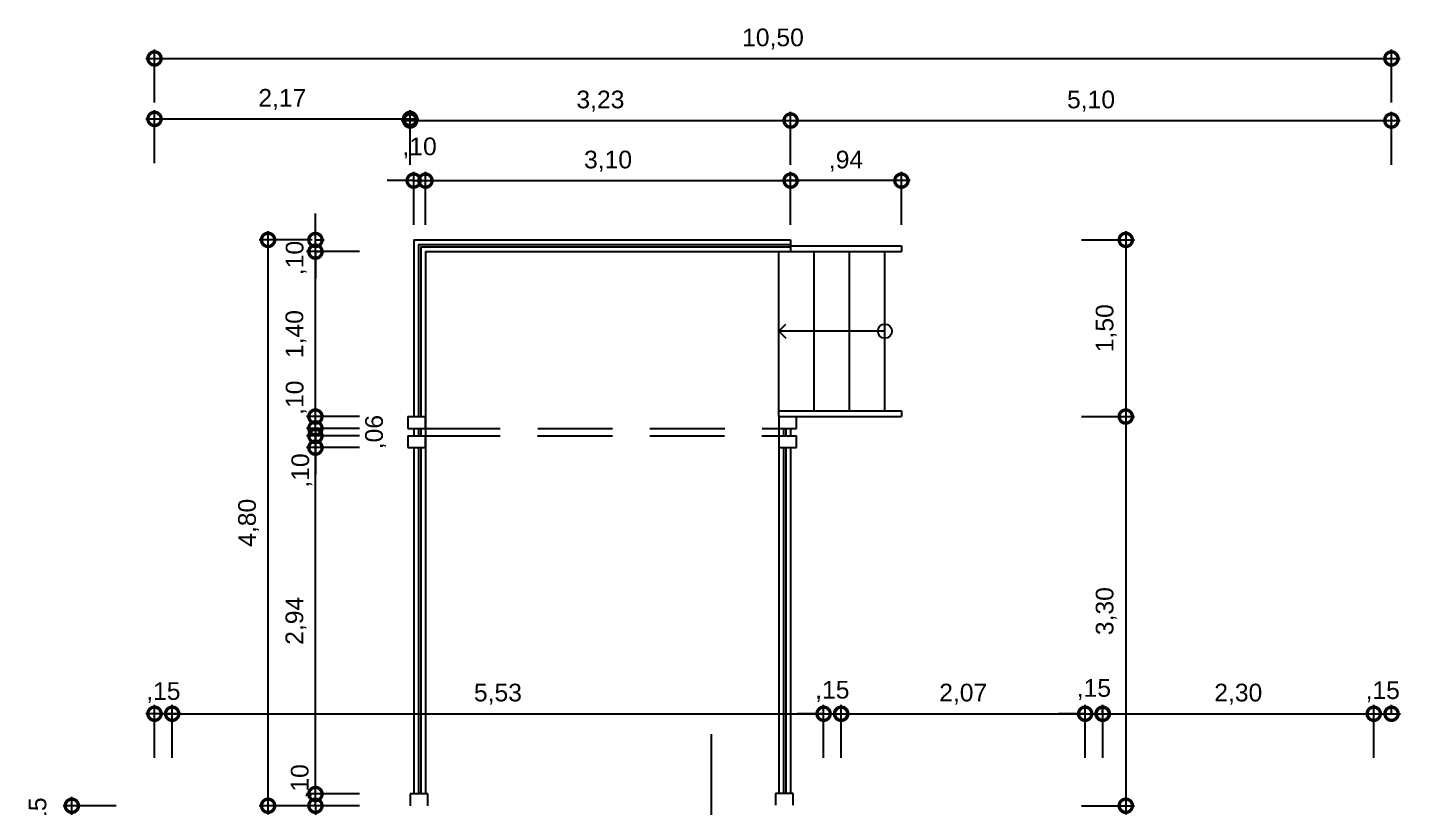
# Model space of a CAD drawing. Header units: metres. Extents: x 6220 to 6377, y 4091 to 4165.
# Drawn here: x 6222.38 to 6234.05, y 4130.51 to 4137.12 of the extents above; entities that cross this region are included whole.
import ezdxf

# ---------------------------------------------------------------- set-up
doc = ezdxf.new("R2010")
doc.units = ezdxf.units.M
doc.header["$LTSCALE"] = 0.05
doc.linetypes.add('DASHED', pattern=[19.05, 12.7, -6.35])
for name, color, linetype in [('0 @ 1', 7, 'Continuous'), ('FINA', 1, 'Continuous'), ('PROJEÇÃO INFERIOR', 1, 'DASHED'), ('SECÇÃO', 3, 'Continuous'), ('SIMB_01', 1, 'Continuous')]:
    doc.layers.add(name, color=color, linetype=linetype)
doc.layers.add('COTA AZUL', color=5, linetype='Continuous', lineweight=25, true_color=0x0000ff)
doc.styles.add('arial', font='arial.ttf')
doc.styles.add('cota', font='arial.ttf')
doc.dimstyles.new('Info 01 - annot', dxfattribs={"dimtxt": 2, "dimasz": 3, "dimexe": 1, "dimexo": 1, "dimgap": 1, "dimtad": 1, "dimzin": 4, "dimtxsty": 'arial', "dimblk": 'DOTSMALL', "dimcen": 2, "dimdle": 1, "dimclrd": 256, "dimclre": 256, "dimclrt": 1, "dimazin": 2, "dimtfac": 0.09, "dimtmove": 2, "dimatfit": 2, "dimfxl": 5, "dimfxlon": 1, "dimtolj": 1, "dimtzin": 4, "dimlwd": -1, "dimarcsym": 1})

# ---------------------------------------------------------------- blocks, each defined once
blk = doc.blocks.new('_DotSmall')
at = {"color": 0, "linetype": 'ByBlock', "const_width": 0.5}
blk.add_lwpolyline([(-0.0625, 0, 1), (0.0625, 0, 1)], format="xyb", close=True, dxfattribs=at)
blk = doc.blocks.new('*D29')
at = {"layer": 'COTA AZUL', "transparency": 16777216}
blk.add_line((6234.63, 4128.587), (6234.63, 4130.587), dxfattribs=at)
at = {"layer": 'COTA AZUL', "lineweight": -2, "transparency": 16777216}
for p, q in [((6234.255, 4130.512), (6234.705, 4130.512)), ((6234.255, 4128.662), (6234.705, 4128.662))]:
    blk.add_line(p, q, dxfattribs=at)
at = {"layer": 'Defpoints', "color": 0, "transparency": 16777216}
for p in [(6233.96, 4130.512), (6234.63, 4130.512), (6233.81, 4128.662)]:
    blk.add_point(p, dxfattribs=at)
at = {"layer": 'COTA AZUL', "transparency": 16777216, "xscale": 0.225, "yscale": 0.225, "zscale": 0.225}
for p, rotation in [((6234.63, 4130.512), 90), ((6234.63, 4128.662), 270)]:
    blk.add_blockref('_DotSmall', p, dxfattribs=dict(at, rotation=rotation))
at = {"layer": 'COTA AZUL', "color": 1, "transparency": 16777216, "insert": (6234.465, 4129.587), "char_height": 0.15, "attachment_point": 5, "rotation": 90, "style": 'arial'}
blk.add_mtext('\\A1;1,85', dxfattribs=at)
blk = doc.blocks.new('*D31')
at = {"layer": 'COTA AZUL', "transparency": 16777216}
blk.add_line((6235.081, 4130.587), (6235.081, 4125.037), dxfattribs=at)
at = {"layer": 'COTA AZUL', "lineweight": -2, "transparency": 16777216}
for p, q in [((6234.706, 4130.512), (6235.156, 4130.512)), ((6234.706, 4125.112), (6235.156, 4125.112))]:
    blk.add_line(p, q, dxfattribs=at)
at = {"layer": 'Defpoints', "color": 0, "transparency": 16777216}
for p in [(6233.96, 4130.512), (6230.76, 4125.112), (6235.081, 4125.112)]:
    blk.add_point(p, dxfattribs=at)
at = {"layer": 'COTA AZUL', "transparency": 16777216, "xscale": 0.225, "yscale": 0.225, "zscale": 0.225}
for p, rotation in [((6235.081, 4130.512), 90), ((6235.081, 4125.112), 270)]:
    blk.add_blockref('_DotSmall', p, dxfattribs=dict(at, rotation=rotation))
at = {"layer": 'COTA AZUL', "color": 1, "transparency": 16777216, "insert": (6234.916, 4127.812), "char_height": 0.15, "attachment_point": 5, "rotation": 90, "style": 'arial'}
blk.add_mtext('\\A1;5,40', dxfattribs=at)
blk = doc.blocks.new('*D39')
at = {"layer": 'COTA AZUL', "lineweight": -2, "transparency": 16777216}
for p, q in [((6223.46, 4130.918), (6223.46, 4131.368)), ((6223.61, 4130.918), (6223.61, 4131.368))]:
    blk.add_line(p, q, dxfattribs=at)
at = {"layer": 'COTA AZUL', "transparency": 16777216}
blk.add_line((6223.685, 4131.293), (6223.385, 4131.293), dxfattribs=at)
at = {"layer": 'Defpoints', "color": 0, "transparency": 16777216}
for p in [(6223.46, 4131.293), (6223.46, 4130.512), (6223.61, 4130.362)]:
    blk.add_point(p, dxfattribs=at)
at = {"layer": 'COTA AZUL', "transparency": 16777216, "xscale": 0.225, "yscale": 0.225, "zscale": 0.225, "rotation": 180}
blk.add_blockref('_DotSmall', (6223.46, 4131.293), dxfattribs=at)
at = {"layer": 'COTA AZUL', "transparency": 16777216, "xscale": 0.225, "yscale": 0.225, "zscale": 0.225}
blk.add_blockref('_DotSmall', (6223.61, 4131.293), dxfattribs=at)
at = {"layer": 'COTA AZUL', "color": 1, "transparency": 16777216, "insert": (6223.535, 4131.472), "char_height": 0.15, "attachment_point": 5, "style": 'arial'}
blk.add_mtext('\\A1;,15', dxfattribs=at)
blk = doc.blocks.new('*D40')
at = {"layer": 'COTA AZUL', "lineweight": -2, "transparency": 16777216}
for p, q in [((6223.61, 4130.918), (6223.61, 4131.368)), ((6229.14, 4130.918), (6229.14, 4131.368))]:
    blk.add_line(p, q, dxfattribs=at)
at = {"layer": 'COTA AZUL', "transparency": 16777216}
blk.add_line((6223.535, 4131.293), (6229.215, 4131.293), dxfattribs=at)
at = {"layer": 'Defpoints', "color": 0, "transparency": 16777216}
for p in [(6229.14, 4131.293), (6223.61, 4130.362), (6229.14, 4130.362)]:
    blk.add_point(p, dxfattribs=at)
at = {"layer": 'COTA AZUL', "transparency": 16777216, "xscale": 0.225, "yscale": 0.225, "zscale": 0.225, "rotation": 180}
blk.add_blockref('_DotSmall', (6223.61, 4131.293), dxfattribs=at)
at = {"layer": 'COTA AZUL', "transparency": 16777216, "xscale": 0.225, "yscale": 0.225, "zscale": 0.225}
blk.add_blockref('_DotSmall', (6229.14, 4131.293), dxfattribs=at)
at = {"layer": 'COTA AZUL', "color": 1, "transparency": 16777216, "insert": (6226.375, 4131.459), "char_height": 0.15, "attachment_point": 5, "style": 'arial'}
blk.add_mtext('\\A1;5,53', dxfattribs=at)
blk = doc.blocks.new('*D41')
at = {"layer": 'COTA AZUL', "transparency": 16777216}
blk.add_line((6223.385, 4136.856), (6234.035, 4136.856), dxfattribs=at)
at = {"layer": 'COTA AZUL', "lineweight": -2, "transparency": 16777216}
for p, q in [((6223.46, 4136.481), (6223.46, 4136.931)), ((6233.96, 4136.481), (6233.96, 4136.931))]:
    blk.add_line(p, q, dxfattribs=at)
at = {"layer": 'Defpoints', "color": 0, "transparency": 16777216}
for p in [(6233.96, 4136.856), (6223.46, 4130.512), (6233.96, 4126.912)]:
    blk.add_point(p, dxfattribs=at)
at = {"layer": 'COTA AZUL', "transparency": 16777216, "xscale": 0.225, "yscale": 0.225, "zscale": 0.225, "rotation": 180}
blk.add_blockref('_DotSmall', (6223.46, 4136.856), dxfattribs=at)
at = {"layer": 'COTA AZUL', "transparency": 16777216, "xscale": 0.225, "yscale": 0.225, "zscale": 0.225}
blk.add_blockref('_DotSmall', (6233.96, 4136.856), dxfattribs=at)
at = {"layer": 'COTA AZUL', "color": 1, "transparency": 16777216, "insert": (6228.71, 4137.021), "char_height": 0.15, "attachment_point": 5, "style": 'arial'}
blk.add_mtext('\\A1;10,50', dxfattribs=at)
blk = doc.blocks.new('*D42')
at = {"layer": 'COTA AZUL', "lineweight": -2, "transparency": 16777216}
for p, q in [((6229.14, 4131.293), (6229.14, 4131.368)), ((6229.288, 4131.293), (6229.288, 4131.368))]:
    blk.add_line(p, q, dxfattribs=at)
at = {"layer": 'COTA AZUL', "transparency": 16777216}
for p, q in [((6229.14, 4131.293), (6228.915, 4131.293)), ((6229.14, 4131.293), (6229.288, 4131.293)), ((6229.288, 4131.293), (6229.513, 4131.293))]:
    blk.add_line(p, q, dxfattribs=at)
at = {"layer": 'Defpoints', "color": 0, "transparency": 16777216}
for p in [(6229.14, 4131.293), (6229.288, 4131.293), (6229.288, 4131.293)]:
    blk.add_point(p, dxfattribs=at)
at = {"layer": 'COTA AZUL', "transparency": 16777216, "xscale": 0.225, "yscale": 0.225, "zscale": 0.225}
blk.add_blockref('_DotSmall', (6229.14, 4131.293), dxfattribs=at)
at = {"layer": 'COTA AZUL', "transparency": 16777216, "xscale": 0.225, "yscale": 0.225, "zscale": 0.225, "rotation": 180}
blk.add_blockref('_DotSmall', (6229.288, 4131.293), dxfattribs=at)
at = {"layer": 'COTA AZUL', "color": 1, "transparency": 16777216, "insert": (6229.214, 4131.483), "char_height": 0.15, "attachment_point": 5, "style": 'arial'}
blk.add_mtext('\\A1;,15', dxfattribs=at)
blk = doc.blocks.new('*D43')
at = {"layer": 'COTA AZUL', "lineweight": -2, "transparency": 16777216}
for p, q in [((6229.29, 4130.918), (6229.29, 4131.368)), ((6231.36, 4130.918), (6231.36, 4131.368))]:
    blk.add_line(p, q, dxfattribs=at)
at = {"layer": 'COTA AZUL', "transparency": 16777216}
blk.add_line((6229.215, 4131.293), (6231.435, 4131.293), dxfattribs=at)
at = {"layer": 'Defpoints', "color": 0, "transparency": 16777216}
for p in [(6231.36, 4131.293), (6229.29, 4130.362), (6231.36, 4130.362)]:
    blk.add_point(p, dxfattribs=at)
at = {"layer": 'COTA AZUL', "transparency": 16777216, "xscale": 0.225, "yscale": 0.225, "zscale": 0.225, "rotation": 180}
blk.add_blockref('_DotSmall', (6229.29, 4131.293), dxfattribs=at)
at = {"layer": 'COTA AZUL', "transparency": 16777216, "xscale": 0.225, "yscale": 0.225, "zscale": 0.225}
blk.add_blockref('_DotSmall', (6231.36, 4131.293), dxfattribs=at)
at = {"layer": 'COTA AZUL', "color": 1, "transparency": 16777216, "insert": (6230.325, 4131.459), "char_height": 0.15, "attachment_point": 5, "style": 'arial'}
blk.add_mtext('\\A1;2,07', dxfattribs=at)
blk = doc.blocks.new('*D44')
at = {"layer": 'COTA AZUL', "lineweight": -2, "transparency": 16777216}
for p, q in [((6231.36, 4131.293), (6231.36, 4131.368)), ((6231.508, 4131.293), (6231.508, 4131.368))]:
    blk.add_line(p, q, dxfattribs=at)
at = {"layer": 'COTA AZUL', "transparency": 16777216}
for p, q in [((6231.36, 4131.293), (6231.135, 4131.293)), ((6231.36, 4131.293), (6231.508, 4131.293)), ((6231.508, 4131.293), (6231.733, 4131.293))]:
    blk.add_line(p, q, dxfattribs=at)
at = {"layer": 'Defpoints', "color": 0, "transparency": 16777216}
for p in [(6231.36, 4131.293), (6231.508, 4131.293), (6231.508, 4131.293)]:
    blk.add_point(p, dxfattribs=at)
at = {"layer": 'COTA AZUL', "transparency": 16777216, "xscale": 0.225, "yscale": 0.225, "zscale": 0.225}
blk.add_blockref('_DotSmall', (6231.36, 4131.293), dxfattribs=at)
at = {"layer": 'COTA AZUL', "transparency": 16777216, "xscale": 0.225, "yscale": 0.225, "zscale": 0.225, "rotation": 180}
blk.add_blockref('_DotSmall', (6231.508, 4131.293), dxfattribs=at)
at = {"layer": 'COTA AZUL', "color": 1, "transparency": 16777216, "insert": (6231.434, 4131.498), "char_height": 0.15, "attachment_point": 5, "style": 'arial'}
blk.add_mtext('\\A1;,15', dxfattribs=at)
blk = doc.blocks.new('*D45')
at = {"layer": 'COTA AZUL', "lineweight": -2, "transparency": 16777216}
for p, q in [((6231.51, 4130.918), (6231.51, 4131.368)), ((6233.81, 4130.918), (6233.81, 4131.368))]:
    blk.add_line(p, q, dxfattribs=at)
at = {"layer": 'COTA AZUL', "transparency": 16777216}
blk.add_line((6231.435, 4131.293), (6233.885, 4131.293), dxfattribs=at)
at = {"layer": 'Defpoints', "color": 0, "transparency": 16777216}
for p in [(6233.81, 4131.293), (6231.51, 4130.362), (6233.81, 4130.362)]:
    blk.add_point(p, dxfattribs=at)
at = {"layer": 'COTA AZUL', "transparency": 16777216, "xscale": 0.225, "yscale": 0.225, "zscale": 0.225, "rotation": 180}
blk.add_blockref('_DotSmall', (6231.51, 4131.293), dxfattribs=at)
at = {"layer": 'COTA AZUL', "transparency": 16777216, "xscale": 0.225, "yscale": 0.225, "zscale": 0.225}
blk.add_blockref('_DotSmall', (6233.81, 4131.293), dxfattribs=at)
at = {"layer": 'COTA AZUL', "color": 1, "transparency": 16777216, "insert": (6232.66, 4131.459), "char_height": 0.15, "attachment_point": 5, "style": 'arial'}
blk.add_mtext('\\A1;2,30', dxfattribs=at)
blk = doc.blocks.new('*D46')
at = {"layer": 'COTA AZUL', "lineweight": -2, "transparency": 16777216}
for p, q in [((6233.81, 4131.293), (6233.81, 4131.368)), ((6233.961, 4131.293), (6233.961, 4131.368))]:
    blk.add_line(p, q, dxfattribs=at)
at = {"layer": 'COTA AZUL', "transparency": 16777216}
blk.add_line((6233.735, 4131.293), (6234.036, 4131.293), dxfattribs=at)
at = {"layer": 'Defpoints', "color": 0, "transparency": 16777216}
for p in [(6233.81, 4131.293), (6233.961, 4131.293), (6233.961, 4131.293)]:
    blk.add_point(p, dxfattribs=at)
at = {"layer": 'COTA AZUL', "transparency": 16777216, "xscale": 0.225, "yscale": 0.225, "zscale": 0.225, "rotation": 180}
blk.add_blockref('_DotSmall', (6233.81, 4131.293), dxfattribs=at)
at = {"layer": 'COTA AZUL', "transparency": 16777216, "xscale": 0.225, "yscale": 0.225, "zscale": 0.225}
blk.add_blockref('_DotSmall', (6233.961, 4131.293), dxfattribs=at)
at = {"layer": 'COTA AZUL', "color": 1, "transparency": 16777216, "insert": (6233.886, 4131.479), "char_height": 0.15, "attachment_point": 5, "style": 'arial'}
blk.add_mtext('\\A1;,15', dxfattribs=at)
blk = doc.blocks.new('*D47')
at = {"layer": 'COTA AZUL', "transparency": 16777216}
blk.add_line((6224.424, 4130.437), (6224.424, 4135.391), dxfattribs=at)
at = {"layer": 'COTA AZUL', "lineweight": -2, "transparency": 16777216}
for p, q in [((6224.799, 4135.316), (6224.349, 4135.316)), ((6224.799, 4130.512), (6224.349, 4130.512))]:
    blk.add_line(p, q, dxfattribs=at)
at = {"layer": 'Defpoints', "color": 0, "transparency": 16777216}
for p in [(6224.424, 4135.316), (6225.66, 4135.316), (6225.63, 4130.512)]:
    blk.add_point(p, dxfattribs=at)
at = {"layer": 'COTA AZUL', "transparency": 16777216, "xscale": 0.225, "yscale": 0.225, "zscale": 0.225}
for p, rotation in [((6224.424, 4135.316), 90), ((6224.424, 4130.512), 270)]:
    blk.add_blockref('_DotSmall', p, dxfattribs=dict(at, rotation=rotation))
at = {"layer": 'COTA AZUL', "color": 1, "transparency": 16777216, "insert": (6224.259, 4132.914), "char_height": 0.15, "attachment_point": 5, "rotation": 90, "style": 'arial'}
blk.add_mtext('\\A1;4,80', dxfattribs=at)
blk = doc.blocks.new('*D48')
at = {"layer": 'COTA AZUL', "transparency": 16777216}
for p, q in [((6224.826, 4130.612), (6224.826, 4130.837)), ((6224.826, 4130.512), (6224.826, 4130.612)), ((6224.826, 4130.512), (6224.826, 4130.287))]:
    blk.add_line(p, q, dxfattribs=at)
at = {"layer": 'COTA AZUL', "lineweight": -2, "transparency": 16777216}
for p, q in [((6225.201, 4130.612), (6224.751, 4130.612)), ((6225.201, 4130.512), (6224.751, 4130.512))]:
    blk.add_line(p, q, dxfattribs=at)
at = {"layer": 'Defpoints', "color": 0, "transparency": 16777216}
for p in [(6224.826, 4130.612), (6225.63, 4130.612), (6225.63, 4130.512)]:
    blk.add_point(p, dxfattribs=at)
at = {"layer": 'COTA AZUL', "transparency": 16777216, "xscale": 0.225, "yscale": 0.225, "zscale": 0.225}
for p, rotation in [((6224.826, 4130.612), 270), ((6224.826, 4130.512), 90)]:
    blk.add_blockref('_DotSmall', p, dxfattribs=dict(at, rotation=rotation))
at = {"layer": 'COTA AZUL', "color": 1, "transparency": 16777216, "insert": (6224.706, 4130.719), "char_height": 0.15, "attachment_point": 5, "rotation": 90, "style": 'arial'}
blk.add_mtext('\\A1;,10', dxfattribs=at)
blk = doc.blocks.new('*D49')
at = {"layer": 'COTA AZUL', "transparency": 16777216}
blk.add_line((6224.826, 4130.537), (6224.826, 4133.627), dxfattribs=at)
at = {"layer": 'COTA AZUL', "lineweight": -2, "transparency": 16777216}
for p, q in [((6225.201, 4133.552), (6224.751, 4133.552)), ((6225.201, 4130.612), (6224.751, 4130.612))]:
    blk.add_line(p, q, dxfattribs=at)
at = {"layer": 'Defpoints', "color": 0, "transparency": 16777216}
for p in [(6224.826, 4133.552), (6225.609, 4133.552), (6225.63, 4130.612)]:
    blk.add_point(p, dxfattribs=at)
at = {"layer": 'COTA AZUL', "transparency": 16777216, "xscale": 0.225, "yscale": 0.225, "zscale": 0.225}
for p, rotation in [((6224.826, 4133.552), 90), ((6224.826, 4130.612), 270)]:
    blk.add_blockref('_DotSmall', p, dxfattribs=dict(at, rotation=rotation))
at = {"layer": 'COTA AZUL', "color": 1, "transparency": 16777216, "insert": (6224.661, 4132.082), "char_height": 0.15, "attachment_point": 5, "rotation": 90, "style": 'arial'}
blk.add_mtext('\\A1;2,94', dxfattribs=at)
blk = doc.blocks.new('*D50')
at = {"layer": 'COTA AZUL', "transparency": 16777216}
for p, q in [((6224.826, 4133.652), (6224.826, 4133.877)), ((6224.826, 4133.552), (6224.826, 4133.652)), ((6224.826, 4133.552), (6224.826, 4133.327))]:
    blk.add_line(p, q, dxfattribs=at)
at = {"layer": 'COTA AZUL', "lineweight": -2, "transparency": 16777216}
for p, q in [((6225.201, 4133.652), (6224.751, 4133.652)), ((6225.201, 4133.552), (6224.751, 4133.552))]:
    blk.add_line(p, q, dxfattribs=at)
at = {"layer": 'Defpoints', "color": 0, "transparency": 16777216}
for p in [(6224.826, 4133.652), (6225.66, 4133.652), (6225.66, 4133.552)]:
    blk.add_point(p, dxfattribs=at)
at = {"layer": 'COTA AZUL', "transparency": 16777216, "xscale": 0.225, "yscale": 0.225, "zscale": 0.225}
for p, rotation in [((6224.826, 4133.652), 270), ((6224.826, 4133.552), 90)]:
    blk.add_blockref('_DotSmall', p, dxfattribs=dict(at, rotation=rotation))
at = {"layer": 'COTA AZUL', "color": 1, "transparency": 16777216, "insert": (6224.711, 4133.358), "char_height": 0.15, "attachment_point": 5, "rotation": 90, "style": 'arial'}
blk.add_mtext('\\A1;,10', dxfattribs=at)
blk = doc.blocks.new('*D51')
at = {"layer": 'COTA AZUL', "transparency": 16777216}
for p, q in [((6224.826, 4133.816), (6224.826, 4134.041)), ((6224.826, 4133.716), (6224.826, 4133.816)), ((6224.826, 4133.716), (6224.826, 4133.491))]:
    blk.add_line(p, q, dxfattribs=at)
at = {"layer": 'COTA AZUL', "lineweight": -2, "transparency": 16777216}
for p, q in [((6225.201, 4133.816), (6224.751, 4133.816)), ((6225.201, 4133.716), (6224.751, 4133.716))]:
    blk.add_line(p, q, dxfattribs=at)
at = {"layer": 'Defpoints', "color": 0, "transparency": 16777216}
for p in [(6224.826, 4133.816), (6225.66, 4133.816), (6225.609, 4133.716)]:
    blk.add_point(p, dxfattribs=at)
at = {"layer": 'COTA AZUL', "transparency": 16777216, "xscale": 0.225, "yscale": 0.225, "zscale": 0.225}
for p, rotation in [((6224.826, 4133.816), 270), ((6224.826, 4133.716), 90)]:
    blk.add_blockref('_DotSmall', p, dxfattribs=dict(at, rotation=rotation))
at = {"layer": 'COTA AZUL', "color": 1, "transparency": 16777216, "insert": (6224.663, 4133.976), "char_height": 0.15, "attachment_point": 5, "rotation": 90, "style": 'arial'}
blk.add_mtext('\\A1;,10', dxfattribs=at)
blk = doc.blocks.new('*D52')
at = {"layer": 'COTA AZUL', "lineweight": -2, "transparency": 16777216}
for p, q in [((6225.201, 4135.216), (6224.751, 4135.216)), ((6225.201, 4133.816), (6224.751, 4133.816))]:
    blk.add_line(p, q, dxfattribs=at)
at = {"layer": 'COTA AZUL', "transparency": 16777216}
blk.add_line((6224.826, 4133.741), (6224.826, 4135.291), dxfattribs=at)
at = {"layer": 'Defpoints', "color": 0, "transparency": 16777216}
for p in [(6224.826, 4135.216), (6225.76, 4135.216), (6225.759, 4133.816)]:
    blk.add_point(p, dxfattribs=at)
at = {"layer": 'COTA AZUL', "transparency": 16777216, "xscale": 0.225, "yscale": 0.225, "zscale": 0.225}
for p, rotation in [((6224.826, 4135.216), 90), ((6224.826, 4133.816), 270)]:
    blk.add_blockref('_DotSmall', p, dxfattribs=dict(at, rotation=rotation))
at = {"layer": 'COTA AZUL', "color": 1, "transparency": 16777216, "insert": (6224.661, 4134.516), "char_height": 0.15, "attachment_point": 5, "rotation": 90, "style": 'arial'}
blk.add_mtext('\\A1;1,40', dxfattribs=at)
blk = doc.blocks.new('*D53')
at = {"layer": 'COTA AZUL', "transparency": 16777216}
for p, q in [((6224.826, 4135.315), (6224.826, 4135.54)), ((6224.826, 4135.216), (6224.826, 4135.315)), ((6224.826, 4135.216), (6224.826, 4134.991))]:
    blk.add_line(p, q, dxfattribs=at)
at = {"layer": 'COTA AZUL', "lineweight": -2, "transparency": 16777216}
for p, q in [((6224.826, 4135.315), (6224.901, 4135.315)), ((6224.826, 4135.216), (6224.901, 4135.216))]:
    blk.add_line(p, q, dxfattribs=at)
at = {"layer": 'Defpoints', "color": 0, "transparency": 16777216}
for p in [(6224.826, 4135.315), (6224.826, 4135.315), (6224.826, 4135.216)]:
    blk.add_point(p, dxfattribs=at)
at = {"layer": 'COTA AZUL', "transparency": 16777216, "xscale": 0.225, "yscale": 0.225, "zscale": 0.225}
for p, rotation in [((6224.826, 4135.315), 270), ((6224.826, 4135.216), 90)]:
    blk.add_blockref('_DotSmall', p, dxfattribs=dict(at, rotation=rotation))
at = {"layer": 'COTA AZUL', "color": 1, "transparency": 16777216, "insert": (6224.663, 4135.162), "char_height": 0.15, "attachment_point": 5, "rotation": 90, "style": 'arial'}
blk.add_mtext('\\A1;,10', dxfattribs=at)
blk = doc.blocks.new('*D54')
at = {"layer": 'COTA AZUL', "transparency": 16777216}
blk.add_line((6231.705, 4135.391), (6231.705, 4133.741), dxfattribs=at)
at = {"layer": 'COTA AZUL', "lineweight": -2, "transparency": 16777216}
for p, q in [((6231.33, 4135.316), (6231.78, 4135.316)), ((6231.33, 4133.816), (6231.78, 4133.816))]:
    blk.add_line(p, q, dxfattribs=at)
at = {"layer": 'Defpoints', "color": 0, "transparency": 16777216}
for p in [(6228.86, 4135.316), (6228.835, 4133.816), (6231.705, 4133.816)]:
    blk.add_point(p, dxfattribs=at)
at = {"layer": 'COTA AZUL', "transparency": 16777216, "xscale": 0.225, "yscale": 0.225, "zscale": 0.225}
for p, rotation in [((6231.705, 4135.316), 90), ((6231.705, 4133.816), 270)]:
    blk.add_blockref('_DotSmall', p, dxfattribs=dict(at, rotation=rotation))
at = {"layer": 'COTA AZUL', "color": 1, "transparency": 16777216, "insert": (6231.539, 4134.566), "char_height": 0.15, "attachment_point": 5, "rotation": 90, "style": 'arial'}
blk.add_mtext('\\A1;1,50', dxfattribs=at)
blk = doc.blocks.new('*D55')
at = {"layer": 'COTA AZUL', "lineweight": -2, "transparency": 16777216}
for p, q in [((6231.33, 4133.816), (6231.78, 4133.816)), ((6231.33, 4130.512), (6231.78, 4130.512))]:
    blk.add_line(p, q, dxfattribs=at)
at = {"layer": 'COTA AZUL', "transparency": 16777216}
blk.add_line((6231.705, 4133.891), (6231.705, 4130.437), dxfattribs=at)
at = {"layer": 'Defpoints', "color": 0, "transparency": 16777216}
for p in [(6228.76, 4133.816), (6228.73, 4130.512), (6231.705, 4130.512)]:
    blk.add_point(p, dxfattribs=at)
at = {"layer": 'COTA AZUL', "transparency": 16777216, "xscale": 0.225, "yscale": 0.225, "zscale": 0.225}
for p, rotation in [((6231.705, 4133.816), 90), ((6231.705, 4130.512), 270)]:
    blk.add_blockref('_DotSmall', p, dxfattribs=dict(at, rotation=rotation))
at = {"layer": 'COTA AZUL', "color": 1, "transparency": 16777216, "insert": (6231.539, 4132.164), "char_height": 0.15, "attachment_point": 5, "rotation": 90, "style": 'arial'}
blk.add_mtext('\\A1;3,30', dxfattribs=at)
blk = doc.blocks.new('*D56')
at = {"layer": 'COTA AZUL', "lineweight": -2, "transparency": 16777216}
for p, q in [((6223.46, 4135.968), (6223.46, 4136.418)), ((6225.63, 4135.968), (6225.63, 4136.418))]:
    blk.add_line(p, q, dxfattribs=at)
at = {"layer": 'COTA AZUL', "transparency": 16777216}
blk.add_line((6223.385, 4136.343), (6225.705, 4136.343), dxfattribs=at)
at = {"layer": 'Defpoints', "color": 0, "transparency": 16777216}
for p in [(6225.63, 4136.343), (6223.46, 4130.992), (6225.63, 4130.992)]:
    blk.add_point(p, dxfattribs=at)
at = {"layer": 'COTA AZUL', "transparency": 16777216, "xscale": 0.225, "yscale": 0.225, "zscale": 0.225, "rotation": 180}
blk.add_blockref('_DotSmall', (6223.46, 4136.343), dxfattribs=at)
at = {"layer": 'COTA AZUL', "transparency": 16777216, "xscale": 0.225, "yscale": 0.225, "zscale": 0.225}
blk.add_blockref('_DotSmall', (6225.63, 4136.343), dxfattribs=at)
at = {"layer": 'COTA AZUL', "color": 1, "transparency": 16777216, "insert": (6224.545, 4136.508), "char_height": 0.15, "attachment_point": 5, "style": 'arial'}
blk.add_mtext('\\A1;2,17', dxfattribs=at)
blk = doc.blocks.new('*D57')
at = {"layer": 'COTA AZUL', "lineweight": -2, "transparency": 16777216}
for p, q in [((6225.63, 4135.954), (6225.63, 4136.404)), ((6228.86, 4135.954), (6228.86, 4136.404))]:
    blk.add_line(p, q, dxfattribs=at)
at = {"layer": 'COTA AZUL', "transparency": 16777216}
blk.add_line((6225.555, 4136.329), (6228.935, 4136.329), dxfattribs=at)
at = {"layer": 'Defpoints', "color": 0, "transparency": 16777216}
for p in [(6228.86, 4136.329), (6225.63, 4130.992), (6228.86, 4130.616)]:
    blk.add_point(p, dxfattribs=at)
at = {"layer": 'COTA AZUL', "transparency": 16777216, "xscale": 0.225, "yscale": 0.225, "zscale": 0.225, "rotation": 180}
blk.add_blockref('_DotSmall', (6225.63, 4136.329), dxfattribs=at)
at = {"layer": 'COTA AZUL', "transparency": 16777216, "xscale": 0.225, "yscale": 0.225, "zscale": 0.225}
blk.add_blockref('_DotSmall', (6228.86, 4136.329), dxfattribs=at)
at = {"layer": 'COTA AZUL', "color": 1, "transparency": 16777216, "insert": (6227.245, 4136.494), "char_height": 0.15, "attachment_point": 5, "style": 'arial'}
blk.add_mtext('\\A1;3,23', dxfattribs=at)
blk = doc.blocks.new('*D58')
at = {"layer": 'COTA AZUL', "lineweight": -2, "transparency": 16777216}
for p, q in [((6228.86, 4135.954), (6228.86, 4136.404)), ((6233.96, 4135.954), (6233.96, 4136.404))]:
    blk.add_line(p, q, dxfattribs=at)
at = {"layer": 'COTA AZUL', "transparency": 16777216}
blk.add_line((6228.785, 4136.329), (6234.035, 4136.329), dxfattribs=at)
at = {"layer": 'Defpoints', "color": 0, "transparency": 16777216}
for p in [(6233.96, 4136.329), (6233.96, 4130.992), (6228.86, 4130.616)]:
    blk.add_point(p, dxfattribs=at)
at = {"layer": 'COTA AZUL', "transparency": 16777216, "xscale": 0.225, "yscale": 0.225, "zscale": 0.225, "rotation": 180}
blk.add_blockref('_DotSmall', (6228.86, 4136.329), dxfattribs=at)
at = {"layer": 'COTA AZUL', "transparency": 16777216, "xscale": 0.225, "yscale": 0.225, "zscale": 0.225}
blk.add_blockref('_DotSmall', (6233.96, 4136.329), dxfattribs=at)
at = {"layer": 'COTA AZUL', "color": 1, "transparency": 16777216, "insert": (6231.41, 4136.494), "char_height": 0.15, "attachment_point": 5, "style": 'arial'}
blk.add_mtext('\\A1;5,10', dxfattribs=at)
blk = doc.blocks.new('*D59')
at = {"layer": 'COTA AZUL', "transparency": 16777216}
for p, q in [((6225.66, 4135.819), (6225.435, 4135.819)), ((6225.66, 4135.819), (6225.76, 4135.819)), ((6225.76, 4135.819), (6225.985, 4135.819))]:
    blk.add_line(p, q, dxfattribs=at)
at = {"layer": 'COTA AZUL', "lineweight": -2, "transparency": 16777216}
for p, q in [((6225.66, 4135.444), (6225.66, 4135.894)), ((6225.76, 4135.444), (6225.76, 4135.894))]:
    blk.add_line(p, q, dxfattribs=at)
at = {"layer": 'Defpoints', "color": 0, "transparency": 16777216}
for p in [(6225.76, 4135.819), (6225.66, 4135.316), (6225.76, 4135.216)]:
    blk.add_point(p, dxfattribs=at)
at = {"layer": 'COTA AZUL', "transparency": 16777216, "xscale": 0.225, "yscale": 0.225, "zscale": 0.225}
blk.add_blockref('_DotSmall', (6225.66, 4135.819), dxfattribs=at)
at = {"layer": 'COTA AZUL', "transparency": 16777216, "xscale": 0.225, "yscale": 0.225, "zscale": 0.225, "rotation": 180}
blk.add_blockref('_DotSmall', (6225.76, 4135.819), dxfattribs=at)
at = {"layer": 'COTA AZUL', "color": 1, "transparency": 16777216, "insert": (6225.71, 4136.096), "char_height": 0.15, "attachment_point": 5, "style": 'arial'}
blk.add_mtext('\\A1;,10', dxfattribs=at)
blk = doc.blocks.new('*D60')
at = {"layer": 'COTA AZUL', "transparency": 16777216}
blk.add_line((6225.685, 4135.819), (6228.935, 4135.819), dxfattribs=at)
at = {"layer": 'COTA AZUL', "lineweight": -2, "transparency": 16777216}
for p, q in [((6225.76, 4135.444), (6225.76, 4135.894)), ((6228.86, 4135.444), (6228.86, 4135.894))]:
    blk.add_line(p, q, dxfattribs=at)
at = {"layer": 'Defpoints', "color": 0, "transparency": 16777216}
for p in [(6228.86, 4135.819), (6225.76, 4135.216), (6228.86, 4135.266)]:
    blk.add_point(p, dxfattribs=at)
at = {"layer": 'COTA AZUL', "transparency": 16777216, "xscale": 0.225, "yscale": 0.225, "zscale": 0.225, "rotation": 180}
blk.add_blockref('_DotSmall', (6225.76, 4135.819), dxfattribs=at)
at = {"layer": 'COTA AZUL', "transparency": 16777216, "xscale": 0.225, "yscale": 0.225, "zscale": 0.225}
blk.add_blockref('_DotSmall', (6228.86, 4135.819), dxfattribs=at)
at = {"layer": 'COTA AZUL', "color": 1, "transparency": 16777216, "insert": (6227.31, 4135.984), "char_height": 0.15, "attachment_point": 5, "style": 'arial'}
blk.add_mtext('\\A1;3,10', dxfattribs=at)
blk = doc.blocks.new('*D61')
at = {"layer": 'COTA AZUL', "transparency": 16777216}
blk.add_line((6229.875, 4135.819), (6228.785, 4135.819), dxfattribs=at)
at = {"layer": 'COTA AZUL', "lineweight": -2, "transparency": 16777216}
for p, q in [((6228.86, 4135.444), (6228.86, 4135.894)), ((6229.8, 4135.444), (6229.8, 4135.894))]:
    blk.add_line(p, q, dxfattribs=at)
at = {"layer": 'Defpoints', "color": 0, "transparency": 16777216}
for p in [(6228.86, 4135.819), (6228.86, 4135.316), (6229.8, 4135.266)]:
    blk.add_point(p, dxfattribs=at)
at = {"layer": 'COTA AZUL', "transparency": 16777216, "xscale": 0.225, "yscale": 0.225, "zscale": 0.225, "rotation": 180}
blk.add_blockref('_DotSmall', (6228.86, 4135.819), dxfattribs=at)
at = {"layer": 'COTA AZUL', "transparency": 16777216, "xscale": 0.225, "yscale": 0.225, "zscale": 0.225}
blk.add_blockref('_DotSmall', (6229.8, 4135.819), dxfattribs=at)
at = {"layer": 'COTA AZUL', "color": 1, "transparency": 16777216, "insert": (6229.33, 4135.984), "char_height": 0.15, "attachment_point": 5, "style": 'arial'}
blk.add_mtext('\\A1;,94', dxfattribs=at)
blk = doc.blocks.new('*D64')
at = {"layer": 'COTA AZUL', "transparency": 16777216}
for p, q in [((6224.826, 4133.716), (6224.826, 4133.941)), ((6224.826, 4133.716), (6224.826, 4133.652)), ((6224.826, 4133.652), (6224.826, 4133.427))]:
    blk.add_line(p, q, dxfattribs=at)
at = {"layer": 'COTA AZUL', "lineweight": -2, "transparency": 16777216}
for p, q in [((6225.201, 4133.716), (6224.751, 4133.716)), ((6225.201, 4133.652), (6224.751, 4133.652))]:
    blk.add_line(p, q, dxfattribs=at)
at = {"layer": 'Defpoints', "color": 0, "transparency": 16777216}
for p in [(6225.609, 4133.716), (6224.826, 4133.652), (6225.609, 4133.652)]:
    blk.add_point(p, dxfattribs=at)
at = {"layer": 'COTA AZUL', "transparency": 16777216, "xscale": 0.225, "yscale": 0.225, "zscale": 0.225}
for p, rotation in [((6224.826, 4133.716), 270), ((6224.826, 4133.652), 90)]:
    blk.add_blockref('_DotSmall', p, dxfattribs=dict(at, rotation=rotation))
at = {"layer": 'COTA AZUL', "color": 1, "transparency": 16777216, "insert": (6225.337, 4133.684), "char_height": 0.15, "attachment_point": 5, "rotation": 90, "style": 'arial'}
blk.add_mtext('\\A1;,06', dxfattribs=at)
blk = doc.blocks.new('*U160')
at = {"layer": 'SIMB_01'}
blk.add_line((0, 3.5), (0, -3.5), dxfattribs=at)
at = {"layer": 'SIMB_01', "style": 'cota'}
blk.add_attdef('00,00', (4.955, 0.576), '', height=2, dxfattribs=at)
blk = doc.blocks.new('*U427')
at = {"layer": '0 @ 1'}
blk.add_blockref('*U160', (6228.184, 4127.619), dxfattribs=at)
blk = doc.blocks.new('*D412')
at = {"layer": 'COTA AZUL', "transparency": 16777216}
blk.add_line((6222.758, 4130.287), (6222.758, 4130.587), dxfattribs=at)
at = {"layer": 'COTA AZUL', "lineweight": -2, "transparency": 16777216}
for p, q in [((6223.133, 4130.512), (6222.683, 4130.512)), ((6223.133, 4130.362), (6222.683, 4130.362))]:
    blk.add_line(p, q, dxfattribs=at)
at = {"layer": 'Defpoints', "color": 0, "transparency": 16777216}
for p in [(6222.758, 4130.512), (6223.46, 4130.512), (6223.61, 4130.362)]:
    blk.add_point(p, dxfattribs=at)
at = {"layer": 'COTA AZUL', "transparency": 16777216, "xscale": 0.225, "yscale": 0.225, "zscale": 0.225}
for p, rotation in [((6222.758, 4130.512), 90), ((6222.758, 4130.362), 270)]:
    blk.add_blockref('_DotSmall', p, dxfattribs=dict(at, rotation=rotation))
at = {"layer": 'COTA AZUL', "color": 1, "transparency": 16777216, "insert": (6222.48, 4130.437), "char_height": 0.15, "attachment_point": 5, "rotation": 90, "style": 'arial'}
blk.add_mtext('\\A1;,15', dxfattribs=at)

msp = doc.modelspace()

# ---------------------------------------------------------------- linework, layer by layer
at = {"layer": 'FINA'}
for p, q in [((6225.66, 4135.316), (6228.86, 4135.316)), ((6225.66, 4135.316), (6225.66, 4133.816)), ((6225.7, 4135.276), (6225.7, 4133.816)), ((6225.7, 4135.276), (6228.86, 4135.276)), ((6225.72, 4135.256), (6225.72, 4133.816)), ((6225.72, 4135.256), (6228.86, 4135.256)), ((6225.76, 4135.216), (6228.86, 4135.216)), ((6225.76, 4135.216), (6225.76, 4130.612)), ((6228.76, 4133.816), (6228.76, 4135.216)), ((6228.86, 4135.316), (6228.86, 4135.276)), ((6228.86, 4135.276), (6228.86, 4135.256)), ((6228.86, 4135.266), (6229.8, 4135.266)), ((6228.86, 4135.256), (6228.86, 4135.216)), ((6228.86, 4135.216), (6229.8, 4135.216)), ((6229.06, 4133.866), (6229.06, 4135.216)), ((6229.36, 4133.866), (6229.36, 4135.216)), ((6229.66, 4133.866), (6229.66, 4135.216)), ((6229.8, 4135.266), (6229.8, 4135.216)), ((6228.76, 4134.541), (6228.82, 4134.601)), ((6229.66, 4134.541), (6228.76, 4134.541)), ((6228.76, 4134.541), (6228.819, 4134.482)), ((6228.76, 4133.866), (6229.8, 4133.866)), ((6228.76, 4133.816), (6228.76, 4130.616)), ((6228.91, 4133.816), (6229.8, 4133.816)), ((6229.8, 4133.866), (6229.8, 4133.816)), ((6225.66, 4133.716), (6225.66, 4133.652)), ((6225.7, 4133.716), (6225.7, 4133.652)), ((6225.72, 4133.716), (6225.72, 4133.652)), ((6228.8, 4133.716), (6228.8, 4133.652)), ((6228.82, 4133.716), (6228.82, 4133.652)), ((6228.86, 4133.716), (6228.86, 4133.652)), ((6225.66, 4133.552), (6225.66, 4130.612)), ((6225.7, 4133.552), (6225.7, 4130.612)), ((6225.72, 4133.552), (6225.72, 4130.612)), ((6228.8, 4133.552), (6228.8, 4130.616)), ((6228.82, 4133.552), (6228.82, 4130.616)), ((6228.86, 4133.552), (6228.86, 4130.616))]:
    msp.add_line(p, q, dxfattribs=at)
msp.add_circle((6229.66, 4134.541), 0.06, dxfattribs=at)
at = {"layer": 'PROJEÇÃO INFERIOR'}
for p, q in [((6225.76, 4133.716), (6228.76, 4133.716)), ((6225.759, 4133.652), (6228.76, 4133.652))]:
    msp.add_line(p, q, dxfattribs=at)
at = {"layer": 'SECÇÃO'}
for p, q in [((6225.609, 4133.816), (6225.609, 4133.716)), ((6225.609, 4133.816), (6225.759, 4133.816)), ((6225.759, 4133.716), (6225.759, 4133.816)), ((6228.76, 4133.816), (6228.76, 4133.716)), ((6228.76, 4133.816), (6228.91, 4133.816)), ((6228.91, 4133.716), (6228.91, 4133.816)), ((6225.609, 4133.716), (6225.759, 4133.716)), ((6228.76, 4133.716), (6228.91, 4133.716)), ((6225.609, 4133.652), (6225.609, 4133.552)), ((6225.609, 4133.652), (6225.759, 4133.652)), ((6225.759, 4133.552), (6225.759, 4133.652)), ((6228.76, 4133.652), (6228.76, 4133.552)), ((6228.76, 4133.652), (6228.91, 4133.652)), ((6228.91, 4133.552), (6228.91, 4133.652)), ((6225.609, 4133.552), (6225.759, 4133.552)), ((6228.76, 4133.552), (6228.91, 4133.552)), ((6225.78, 4130.612), (6225.63, 4130.612)), ((6225.63, 4130.612), (6225.63, 4130.512)), ((6225.78, 4130.512), (6225.78, 4130.612)), ((6228.88, 4130.616), (6228.73, 4130.616)), ((6228.73, 4130.616), (6228.73, 4130.516)), ((6228.88, 4130.516), (6228.88, 4130.616))]:
    msp.add_line(p, q, dxfattribs=at)

# ---------------------------------------------------------------- block references
msp.add_blockref('*U427', (0, 0))

# ---------------------------------------------------------------- dimensions: what is measured, and where the dimension line sits
at = {"layer": 'COTA AZUL'}
for base, p1, p2, picture, middle in [((6233.96, 4136.856), (6223.46, 4130.512), (6233.96, 4126.912), '*D41', (6228.71, 4137.021)), ((6225.63, 4136.343), (6223.46, 4130.992), (6225.63, 4130.992), '*D56', (6224.545, 4136.508)), ((6228.86, 4136.329), (6225.63, 4130.992), (6228.86, 4130.616), '*D57', (6227.245, 4136.494)), ((6233.96, 4136.329), (6228.86, 4130.616), (6233.96, 4130.992), '*D58', (6231.41, 4136.494)), ((6225.76, 4135.819), (6225.66, 4135.316), (6225.76, 4135.216), '*D59', (6225.71, 4136.096)), ((6228.86, 4135.819), (6225.76, 4135.216), (6228.86, 4135.266), '*D60', (6227.31, 4135.984)), ((6228.86, 4135.819), (6229.8, 4135.266), (6228.86, 4135.316), '*D61', (6229.33, 4135.984)), ((6229.14, 4131.293), (6223.61, 4130.362), (6229.14, 4130.362), '*D40', (6226.375, 4131.459)), ((6231.36, 4131.293), (6229.29, 4130.362), (6231.36, 4130.362), '*D43', (6230.325, 4131.459)), ((6233.81, 4131.293), (6231.51, 4130.362), (6233.81, 4130.362), '*D45', (6232.66, 4131.459))]:
    dim = msp.add_linear_dim(base=base, p1=p1, p2=p2, dimstyle='Info 01 - annot', dxfattribs=at)
    dim.commit()
    dim.dimension.update_dxf_attribs({"geometry": picture, "text_midpoint": middle})
for base, p1, p2, picture, middle in [((6224.826, 4135.315), (6224.826, 4135.216), (6224.826, 4135.315), '*D53', (6224.663, 4135.162)), ((6224.826, 4133.816), (6225.609, 4133.716), (6225.66, 4133.816), '*D51', (6224.663, 4133.976)), ((6224.826, 4133.652), (6225.609, 4133.716), (6225.609, 4133.652), '*D64', (6225.337, 4133.684)), ((6224.826, 4133.652), (6225.66, 4133.552), (6225.66, 4133.652), '*D50', (6224.711, 4133.358)), ((6224.826, 4130.612), (6225.63, 4130.512), (6225.63, 4130.612), '*D48', (6224.706, 4130.719))]:
    dim = msp.add_linear_dim(base=base, p1=p1, p2=p2, angle=90, dimstyle='Info 01 - annot', dxfattribs=at)
    dim.commit()
    dim.dimension.update_dxf_attribs({"geometry": picture, "text_midpoint": middle, "dimtype": 160})
for base, p1, p2, picture, middle in [((6224.424, 4135.316), (6225.63, 4130.512), (6225.66, 4135.316), '*D47', (6224.259, 4132.914)), ((6231.705, 4133.816), (6228.86, 4135.316), (6228.835, 4133.816), '*D54', (6231.539, 4134.566)), ((6224.826, 4135.216), (6225.759, 4133.816), (6225.76, 4135.216), '*D52', (6224.661, 4134.516)), ((6231.705, 4130.512), (6228.76, 4133.816), (6228.73, 4130.512), '*D55', (6231.539, 4132.164)), ((6224.826, 4133.552), (6225.63, 4130.612), (6225.609, 4133.552), '*D49', (6224.661, 4132.082)), ((6222.758, 4130.512), (6223.61, 4130.362), (6223.46, 4130.512), '*D412', (6222.48, 4130.437)), ((6235.081, 4125.112), (6233.96, 4130.512), (6230.76, 4125.112), '*D31', (6234.916, 4127.812)), ((6234.63, 4130.512), (6233.81, 4128.662), (6233.96, 4130.512), '*D29', (6234.465, 4129.587))]:
    dim = msp.add_linear_dim(base=base, p1=p1, p2=p2, angle=90, dimstyle='Info 01 - annot', dxfattribs=at)
    dim.commit()
    dim.dimension.update_dxf_attribs({"geometry": picture, "text_midpoint": middle})
for base, p1, p2, picture, middle in [((6231.508, 4131.293), (6231.36, 4131.293), (6231.508, 4131.293), '*D44', (6231.434, 4131.498)), ((6223.46, 4131.293), (6223.61, 4130.362), (6223.46, 4130.512), '*D39', (6223.535, 4131.472)), ((6229.288, 4131.293), (6229.14, 4131.293), (6229.288, 4131.293), '*D42', (6229.214, 4131.483)), ((6233.961, 4131.293), (6233.81, 4131.293), (6233.961, 4131.293), '*D46', (6233.886, 4131.479))]:
    dim = msp.add_linear_dim(base=base, p1=p1, p2=p2, dimstyle='Info 01 - annot', dxfattribs=at)
    dim.commit()
    dim.dimension.update_dxf_attribs({"geometry": picture, "text_midpoint": middle, "dimtype": 160})

doc.saveas('drawing.dxf')
